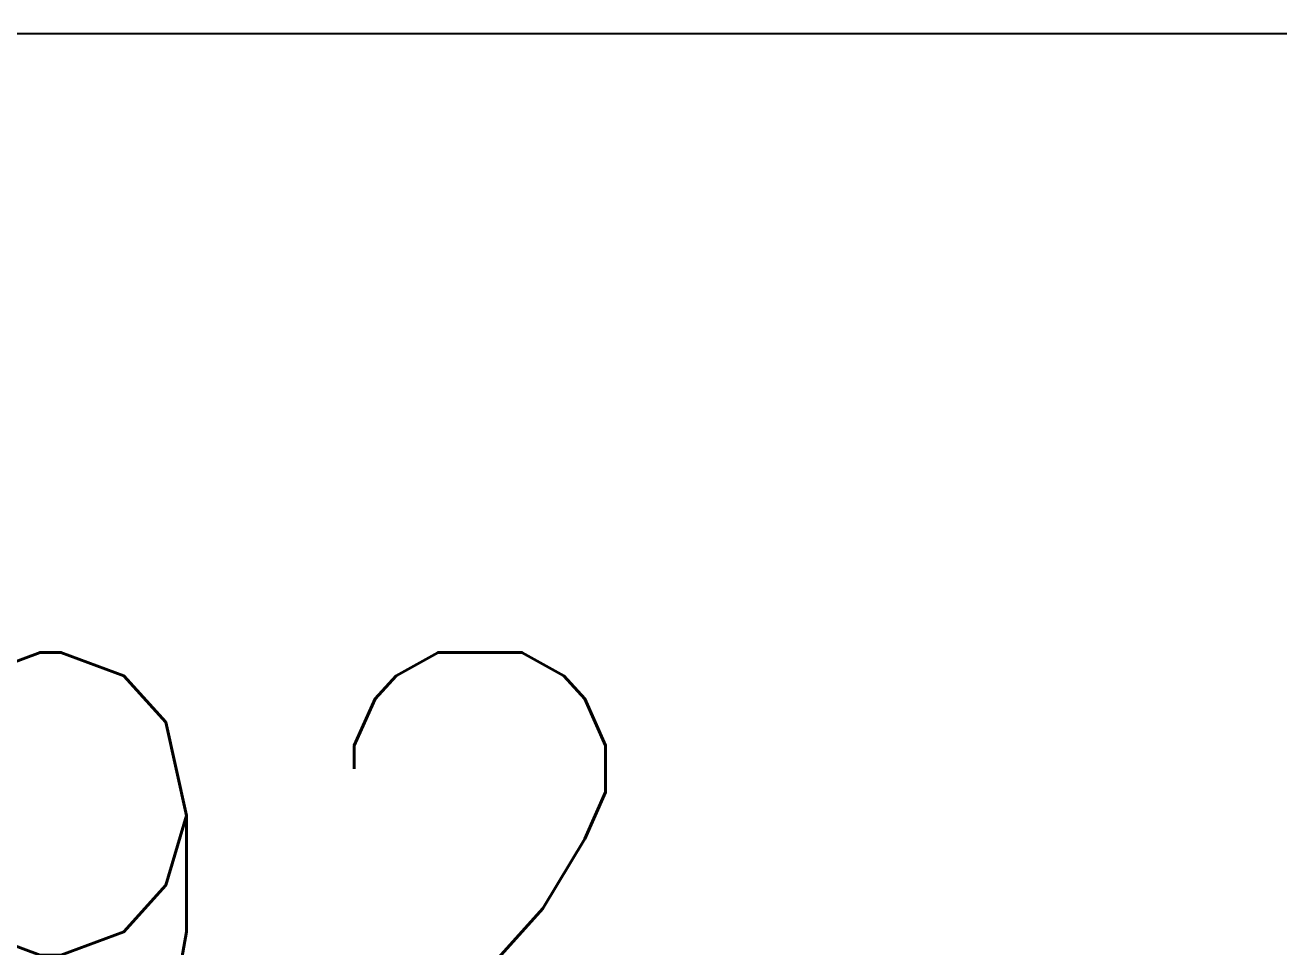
# Model space of a CAD drawing. Header units: millimetres. Extents: x 10462777 to 22643323, y 453826 to 1389191.
# Drawn here: x 11297225 to 11300816, y 589963 to 592602 of the extents above; entities that cross this region are included whole.
import ezdxf

# ---------------------------------------------------------------- set-up
doc = ezdxf.new("R2010")
doc.units = ezdxf.units.MM
doc.header["$LTSCALE"] = 200
doc.header["$MEASUREMENT"] = 0
doc.header["$PDMODE"] = 35
doc.header["$PDSIZE"] = -5
doc.layers.get('0').update_dxf_attribs({"linetype": 'CONTINUOUS'})
doc.layers.get('DEFPOINTS').update_dxf_attribs({"linetype": 'CONTINUOUS'})
doc.layers.add('AM_5', color=3, linetype='CONTINUOUS', lineweight=15)
doc.styles.add('굴림', font='txt.shx ', dxfattribs={"bigfont": ' whgtxt.shx'})
doc.dimstyles.new('200$0', dxfattribs={"dimscale": 200, "dimtxt": 7, "dimasz": 1, "dimexe": 2, "dimexo": 2, "dimgap": 1, "dimtad": 1, "dimdec": 0, "dimdsep": 46, "dimlunit": 6, "dimtxsty": '굴림', "dimblk": 'DIMDOT', "dimcen": 1, "dimclrd": 4, "dimclre": 4, "dimclrt": 4, "dimadec": 0, "dimazin": 0, "dimtfac": 1, "dimtdec": 0, "dimtmove": 2, "dimatfit": 3, "dimldrblk": 'DIMDOT', "dimfxl": 1, "dimtolj": 1, "dimtzin": 0, "dimlwd": -1, "dimarcsym": 0})

# ---------------------------------------------------------------- blocks, each defined once
blk = doc.blocks.new('DIMDOT')
at = {"color": 4}
blk.add_line((-2, 0), (2, 0), dxfattribs=at)
at = {"color": 7}
for radius in [0.5, 0.25]:
    blk.add_circle((0, 0), radius, dxfattribs=at)
blk = doc.blocks.new('*D434')
at = {"layer": 'AM_5', "color": 4, "linetype": 'ByBlock', "lineweight": -2, "transparency": 16777216}
for p, q in [((11295281.3, 593692.4), (11295281.3, 592642.6)), ((11297573.8, 593448.5), (11297573.8, 592642.6))]:
    blk.add_line(p, q, dxfattribs=at)
at = {"layer": 'AM_5', "color": 4, "linetype": 'ByBlock', "transparency": 16777216}
blk.add_line((11297373.8, 593042.6), (11295481.3, 593042.6), dxfattribs=at)
at = {"layer": 'DEFPOINTS', "color": 0, "transparency": 16777216}
for p in [(11295281.3, 594092.4), (11297573.8, 593848.5), (11295281.3, 593042.6)]:
    blk.add_point(p, dxfattribs=at)
at = {"layer": 'AM_5', "color": 4, "transparency": 16777216, "xscale": 200, "yscale": 200, "zscale": 200, "rotation": 180}
blk.add_blockref('DIMDOT', (11295281.3, 593042.6), dxfattribs=at)
at = {"layer": 'AM_5', "color": 4, "transparency": 16777216, "xscale": 200, "yscale": 200, "zscale": 200}
blk.add_blockref('DIMDOT', (11297573.8, 593042.6), dxfattribs=at)
at = {"layer": 'AM_5', "color": 4, "transparency": 16777216, "insert": (11296427.5, 589892.6), "char_height": 1400, "attachment_point": 5, "style": '굴림', "bg_fill": 3, "box_fill_scale": 1.25, "bg_fill_color": 256, "bg_fill_true_color": 13158600, "bg_fill_transparency": 0}
blk.add_mtext('\\A1;2,292', dxfattribs=at)

msp = doc.modelspace()

# ---------------------------------------------------------------- linework, layer by layer
at = {"ltscale": 10}
msp.add_line((11265887.01605, 592578.10293), (11313222.74658, 592578.10293), dxfattribs=at)

# ---------------------------------------------------------------- next in the draw order: dimensions: what is measured, and where the dimension line sits
at = {"layer": 'AM_5'}
dim = msp.add_linear_dim(base=(11295281.32522, 593042.64769), p1=(11297573.75848, 593848.46177), p2=(11295281.32522, 594092.38492), angle=0, dimstyle='200$0', override={"dimpost": '', "dimfxl": 2, "dimtfill": 1, "dimarcsym": 1}, dxfattribs=at)
dim.commit()
dim.dimension.update_dxf_attribs({"geometry": '*D434', "text_midpoint": (11296427.54185, 589892.64769)})

doc.saveas('drawing.dxf')
